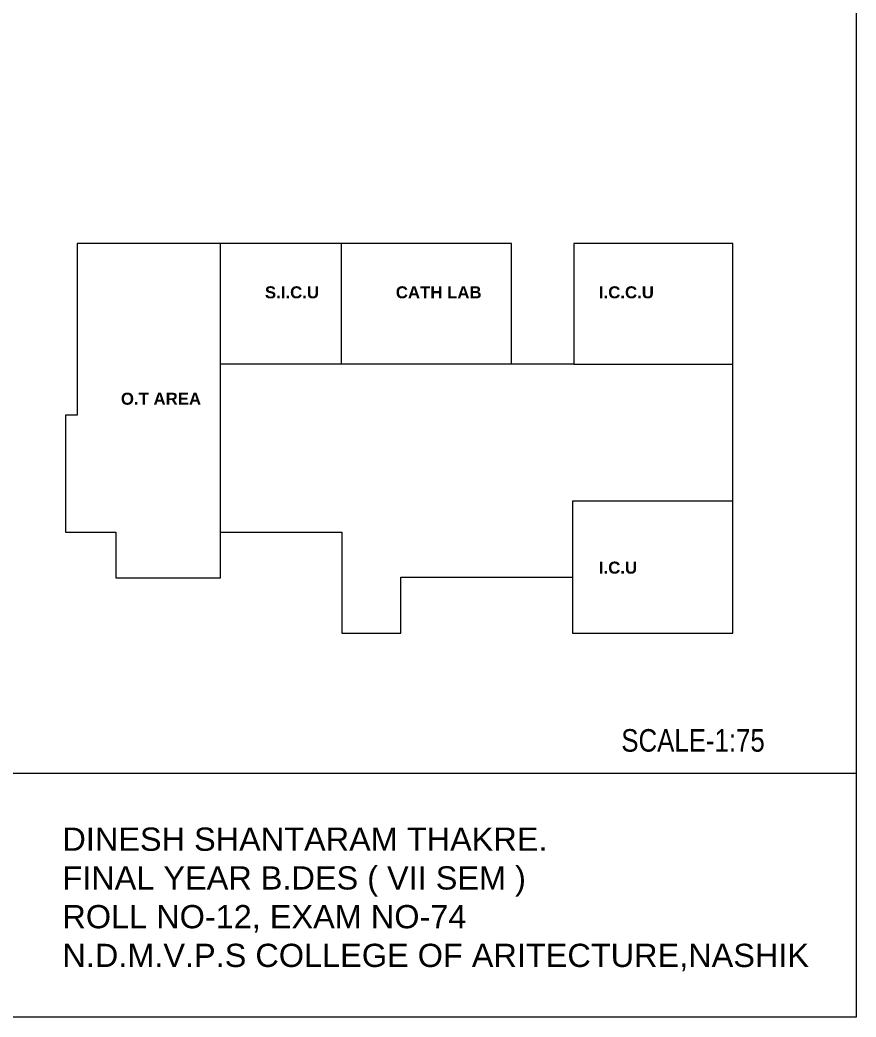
# Model space of a CAD drawing. Header units: inches. Extents: x -17070 to 527, y 504 to 2398.
# Drawn here: x -10444.22 to -10430.3, y 504.14 to 520.74 of the extents above; entities that cross this region are included whole.
import ezdxf

# ---------------------------------------------------------------- set-up
doc = ezdxf.new("R2010")
doc.units = ezdxf.units.IN
doc.layers.add('elevation', color=7, linetype='Continuous')
doc.layers.add('wall', color=7, linetype='Continuous', lineweight=30)
doc.styles.add('PP15', font='', dxfattribs={"height": 0.015})
doc.styles.add('ROMANC', font='arialbd.ttf', dxfattribs={"height": 0.35})
doc.styles.get('PP15').set_extended_font_data('Arial Narrow')

# ---------------------------------------------------------------- blocks, each defined once
blk = doc.blocks.new('de')
at = {"layer": 'elevation', "ltscale": 0.0005}
for p, q in [((-10856.06422, 504.72708), (-10856.06422, 504.13708)), ((-10856.90422, 504.19118), (-10856.06422, 504.19118)), ((-10856.06422, 504.13708), (-10856.90422, 504.13708))]:
    blk.add_line(p, q, dxfattribs=at)
at = {"ltscale": 0.0005, "insert": (-10856.11631, 504.20099), "char_height": 0.005, "width": 0.0331616, "attachment_point": 1, "style": 'PP15'}
blk.add_mtext('SCALE-1:75', dxfattribs=at)
at = {"layer": 'elevation', "ltscale": 0.0005, "insert": (-10856.24034, 504.17914), "char_height": 0.0051564, "width": 0.17596, "attachment_point": 1, "style": 'PP15'}
blk.add_mtext('{\\fArial|b0|i0|c0|p34;DINESH SHANTARAM THAKRE.\\PFINAL YEAR B.DES ( VII SEM )\\PROLL NO-12, EXAM NO-74\\PN.D.M.V.P.S COLLEGE OF ARITECTURE,NASHIK\\P\\P                                                }', dxfattribs=at)

msp = doc.modelspace()

# ---------------------------------------------------------------- linework, layer by layer
at = {"layer": 'wall', "color": 252, "ltscale": 0.0005}
for p, q in [((-10440.87716, 512.20859), (-10440.87716, 517.01271)), ((-10438.86509, 515.00305), (-10438.86509, 517.01271)), ((-10438.86509, 515.00305), (-10440.87716, 515.00305)), ((-10436.03778, 515.00305), (-10438.86509, 515.00305)), ((-10435.00095, 515.00305), (-10432.35275, 515.00305)), ((-10432.35275, 512.72527), (-10435.01924, 512.72527)), ((-10435.01924, 512.72527), (-10435.01924, 511.46166))]:
    msp.add_line(p, q, dxfattribs=at)
at = {"layer": 'wall', "ltscale": 0.0005}
msp.add_lwpolyline([(-10443.26485, 517.01271), (-10443.26485, 514.15427), (-10443.46073, 514.15427), (-10443.46073, 512.20859), (-10442.62173, 512.20859), (-10442.62173, 511.4486), (-10440.87716, 511.4486), (-10440.87716, 512.20859), (-10438.86097, 512.20859), (-10438.86097, 510.52669), (-10437.87899, 510.52669), (-10437.87899, 511.46166), (-10435.01924, 511.46166), (-10435.01924, 510.52669), (-10432.35275, 510.52669), (-10432.35275, 517.01271), (-10435.00095, 517.01271), (-10435.00095, 515.00305), (-10436.03778, 515.00305), (-10436.03778, 517.01271), (-10443.26485, 517.01271)], dxfattribs=at)

# ---------------------------------------------------------------- block references
at = {"layer": 'elevation', "xscale": 75, "yscale": 75, "zscale": 75}
msp.add_blockref('de', (803774.51472, -37306.1441), dxfattribs=at)

# ---------------------------------------------------------------- texts
at = {"layer": 'elevation', "ltscale": 0.0005, "char_height": 0.2, "width": 335.6252416, "attachment_point": 1, "style": 'ROMANC'}
for s, insert in [('{\\C178;S.I.C.U}', (-10440.14022, 516.30161)), ('{\\C178;CATH LAB}', (-10437.96166, 516.30161)), ('{\\C178;I.C.C.U}', (-10434.58183, 516.30161)), ('{\\C178;O.T AREA}', (-10442.53752, 514.53047)), ('{\\C178;I.C.U}', (-10434.58183, 511.71835))]:
    msp.add_mtext(s, dxfattribs=dict(at, insert=insert))

doc.saveas('drawing.dxf')
